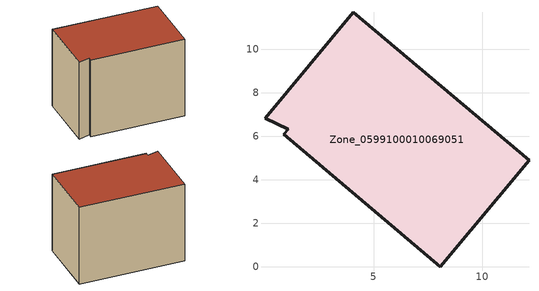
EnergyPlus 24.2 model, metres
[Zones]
Zone_0599100010069051
 floor ground (C_G): 0.01,6.84 4.07,11.71 12.15,4.9 8.07,0 0.86,6.1 1.07,6.33 z0
 wall outside (C_F): 12.15,4.9 4.07,11.71 0.01,6.84 1.07,6.33 0.86,6.1 8.07,0 12.15,4.9 z0:8.29
 roof outside (C_R): 4.07,11.71 0.01,6.84 1.07,6.33 0.86,6.1 8.07,0 12.15,4.9 z8.29
[BUILDING]
Pand.0599100010069051: North Axis=0; Terrain=City; Loads Convergence Tolerance Value=0.04; Temperature Convergence Tolerance Value=0.4; Solar Distribution=FullExterior; Maximum Number of Warmup Days=25; Minimum Number of Warmup Days=1
[Site:Location]
Rotterdam.The.Hague.AP_ZH_NLD Design_Conditions: Latitude=51.96; Longitude=4.45; Time Zone=1; Elevation=-4.5
[SITE:GROUNDTEMPERATURE:BUILDINGSURFACE]
18, 18, 18, 18, 18, 18, 18, 18, 18, 18, 18, 18
[MATERIAL] Thermal Absorptance=0.9; Solar Absorptance=0.7; Visible Absorptance=0.7
Name | Roughness | Thickness | Conductivity | Density | Specific Heat
G.TI.1946-1964 | MediumSmooth | 0.15 | 1 | 540 | 1210
F.TI.1946-1964 | Rough | 0.3 | 0.857143 | 1920 | 840
R.TI.1946-1964 | MediumRough | 0.2 | 0.277778 | 1500 | 1000
[CONSTRUCTION]
C_G: G.TI.1946-1964
C_F: F.TI.1946-1964
C_R: R.TI.1946-1964
[ZONE]
Zone_0599100010069051: Type=1; Multiplier=1; Ceiling Height=Autocalculate; Volume=Autocalculate; Floor Area=autocalculate; Part of Total Floor Area=Yes
[ZONEINFILTRATION:DESIGNFLOWRATE]
Infil_Zone_0599100010069051: Zone or ZoneList or Space or SpaceList=Zone_0599100010069051; Schedule=AlwaysOn; Design Flow Rate Calculation Method=Flow/Area; Flow Rate per Floor Area=0.003; Constant Term Coefficient=1; Temperature Term Coefficient=0; Velocity Term Coefficient=0; Velocity Squared Term Coefficient=0
[HVACTEMPLATE:ZONE:IDEALLOADSAIRSYSTEM]
Zone_0599100010069051: Maximum Heating Supply Air Temperature=50; Minimum Cooling Supply Air Temperature=13; Maximum Heating Supply Air Humidity Ratio=0.0156; Minimum Cooling Supply Air Humidity Ratio=0.0077; Heating Limit=NoLimit; Cooling Limit=NoLimit; Dehumidification Control Type=ConstantSensibleHeatRatio; Cooling Sensible Heat Ratio=0.7; Dehumidification Setpoint=60; Humidification Control Type=None; Humidification Setpoint=30; Outdoor Air Method=None; Outdoor Air Flow Rate per Person=0.00944; Outdoor Air Flow Rate per Zone Floor Area=0; Outdoor Air Flow Rate per Zone=0; Demand Controlled Ventilation Type=None; Outdoor Air Economizer Type=NoEconomizer; Heat Recovery Type=None; Sensible Heat Recovery Effectiveness=0.7; Latent Heat Recovery Effectiveness=0.65
[ZONECONTROL:THERMOSTAT]
ThermostatControl_Zone_0599100010069051: Zone or ZoneList=Zone_0599100010069051; Control Type Schedule=DualSetpointControlType; Control 1=Thermostat_Zone_0599100010069051; Temperature Difference Between Cutout And Setpoint=0
[THERMOSTATSETPOINT:DUALSETPOINT]
Thermostat_Zone_0599100010069051: Heating Setpoint Temperature Schedule=HeatingSetpoint_Zone_0599100010069051; Cooling Setpoint Temperature Schedule=CoolingSetpoint_Zone_0599100010069051
[SCHEDULE:COMPACT]
HeatingSetpoint_Zone_0599100010069051: Through: 12/31, For: AllDays, Until: 24:00, 21
CoolingSetpoint_Zone_0599100010069051: Through: 12/31, For: AllDays, Until: 24:00, 24
DualSetpointControlType: Through: 12/31, For: AllDays, Until: 24:00, 4
AlwaysOn: Through: 12/31, For: AllDays, Until: 24:00, 1
